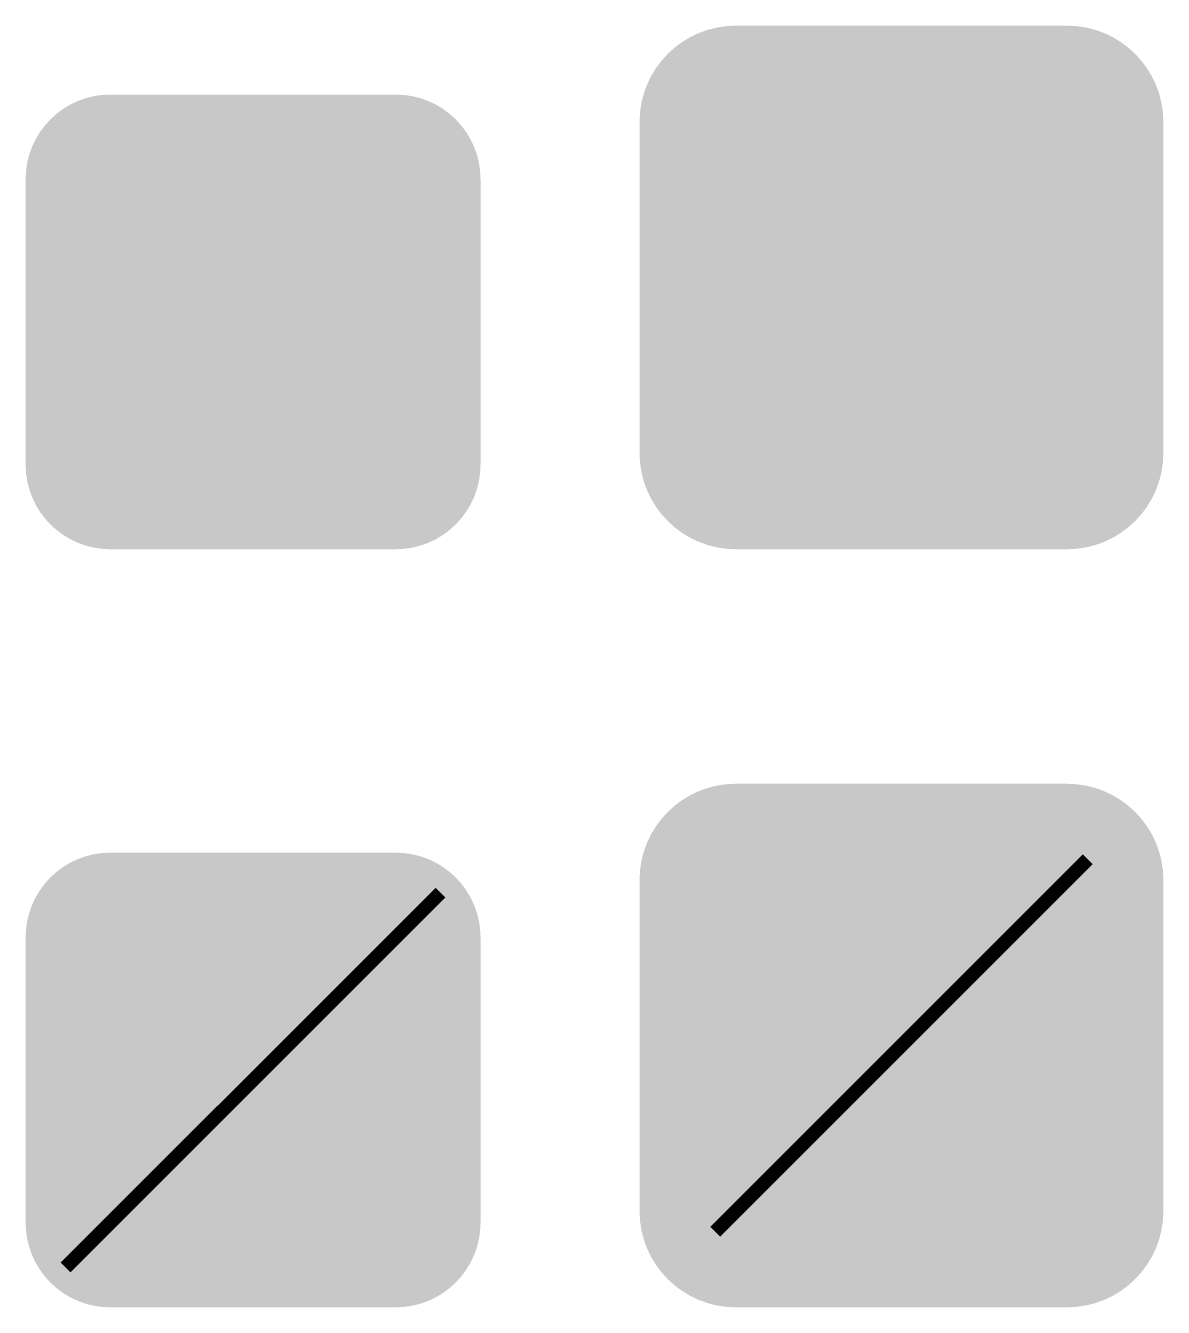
# Model space of a CAD drawing. Header units: millimetres. Extents: x 5277 to 6029, y 2052 to 2709.
# Drawn here: x 5310 to 5326.5, y 2667.63 to 2686.23 of the extents above; entities that cross this region are included whole.
import ezdxf

# ---------------------------------------------------------------- set-up
doc = ezdxf.new("R2010")
doc.units = ezdxf.units.MM
doc.layers.add('Culture', color=7, linetype='CONTINUOUS', true_color=0x000000)
doc.layers.add('Education', color=7, linetype='CONTINUOUS', true_color=0x000000)

# ---------------------------------------------------------------- blocks, each defined once
blk = doc.blocks.new('602010201_рек_мз')
at = {"layer": 'Culture', "linetype": 'Continuous'}
h = blk.add_hatch(color=256, dxfattribs=at)
edge = h.paths.add_edge_path()
edge.add_spline(control_points=[(0, 0), (0, 0.675), (0.55, 1.225), (1.225, 1.225)], knot_values=[-1, -1, -1, -1, 0, 0, 0, 0], degree=3, periodic=0)
edge.add_line((1.225, 1.225), (5.372, 1.225))
edge.add_spline(control_points=[(5.372, 1.225), (6.047, 1.225), (6.598, 0.675), (6.598, 0)], knot_values=[-1, -1, -1, -1, 0, 0, 0, 0], degree=3, periodic=0)
edge.add_line((6.598, 0), (6.598, -4.147))
edge.add_spline(control_points=[(6.598, -4.147), (6.598, -4.822), (6.047, -5.372), (5.372, -5.372)], knot_values=[-1, -1, -1, -1, 0, 0, 0, 0], degree=3, periodic=0)
edge.add_line((5.372, -5.372), (1.225, -5.372))
edge.add_spline(control_points=[(1.225, -5.372), (0.55, -5.372), (0, -4.822), (0, -4.147)], knot_values=[-1, -1, -1, -1, 0, 0, 0, 0], degree=3, periodic=0)
edge.add_line((0, -4.147), (0, 0))
edge = h.paths.add_edge_path(flags=16)
edge.add_spline(control_points=[(0.313, -4.147), (0.313, -4.652), (0.72, -5.059), (1.225, -5.059)], knot_values=[-1, -1, -1, -1, 0, 0, 0, 0], degree=3, periodic=0)
edge.add_line((1.225, -5.059), (5.372, -5.059))
edge.add_spline(control_points=[(5.372, -5.059), (5.878, -5.059), (6.285, -4.652), (6.285, -4.147)], knot_values=[-1, -1, -1, -1, 0, 0, 0, 0], degree=3, periodic=0)
edge.add_line((6.285, -4.147), (6.285, 0))
edge.add_spline(control_points=[(6.285, 0), (6.285, 0.505), (5.878, 0.912), (5.372, 0.912)], knot_values=[-1, -1, -1, -1, 0, 0, 0, 0], degree=3, periodic=0)
edge.add_line((5.372, 0.912), (1.225, 0.912))
edge.add_spline(control_points=[(1.225, 0.912), (0.72, 0.912), (0.313, 0.505), (0.313, 0)], knot_values=[-1, -1, -1, -1, 0, 0, 0, 0], degree=3, periodic=0)
edge.add_line((0.313, 0), (0.313, -4.147))
at = {"layer": 'Culture', "linetype": 'Continuous', "true_color": 0xffff00}
h = blk.add_hatch(color=2, dxfattribs=at)
edge = h.paths.add_edge_path()
edge.add_line((0.313, 0), (0.313, -4.147))
edge.add_spline(control_points=[(0.313, -4.147), (0.313, -4.652), (0.72, -5.059), (1.225, -5.059)], knot_values=[-1, -1, -1, -1, 0, 0, 0, 0], degree=3, periodic=0)
edge.add_line((1.225, -5.059), (5.372, -5.059))
edge.add_spline(control_points=[(5.372, -5.059), (5.878, -5.059), (6.285, -4.652), (6.285, -4.147)], knot_values=[-1, -1, -1, -1, 0, 0, 0, 0], degree=3, periodic=0)
edge.add_line((6.285, -4.147), (6.285, 0))
edge.add_spline(control_points=[(6.285, 0), (6.285, 0.505), (5.878, 0.912), (5.372, 0.912)], knot_values=[-1, -1, -1, -1, 0, 0, 0, 0], degree=3, periodic=0)
edge.add_line((5.372, 0.912), (1.225, 0.912))
edge.add_spline(control_points=[(1.225, 0.912), (0.72, 0.912), (0.313, 0.505), (0.313, 0)], knot_values=[-1, -1, -1, -1, 0, 0, 0, 0], degree=3, periodic=0)
at = {"layer": 'Culture', "linetype": 'Continuous'}
blk.add_hatch(color=256, dxfattribs=at).paths.add_polyline_path([(2.569, -4.515), (2.569, -4.335), (2.922, -4.335), (2.922, -4.319), (2.93, -4.264), (2.938, -4.138), (2.938, -4.067), (2.938, -4.044), (2.938, -4.02), (2.938, -3.903), (2.91, -3.714), (2.883, -3.643), (2.859, -3.573), (2.761, -3.388), (2.686, -3.274), (2.502, -2.98), (2.235, -2.497), (2.152, -2.308), (2.05, -2.073), (1.932, -1.593), (1.917, -1.35), (1.917, -1.342), (1.915, -1.303), (1.913, -1.271), (1.911, -1.24), (1.909, -1.193), (1.909, -1.177), (1.909, -1.161), (1.911, -1.118), (1.913, -1.091), (1.915, -1.063), (1.917, -1.028), (1.917, -1.02), (1.932, -0.871), (2.001, -0.639), (2.054, -0.557), (2.107, -0.474), (2.27, -0.352), (2.38, -0.313), (2.431, -0.294), (2.616, -0.25), (2.749, -0.227), (2.828, -0.211), (2.843, -0.195), (2.859, -0.18), (2.883, -0.121), (2.891, -0.078), (2.891, -0.023), (2.891, 0.009), (2.879, 0.013), (2.781, 0.017), (2.694, 0.017), (2.49, 0.017), (2.49, 0.488), (4.108, 0.488), (4.108, 0.017), (3.904, 0.017), (3.806, 0.013), (3.707, 0.009), (3.707, -0.007), (3.707, -0.023), (3.707, -0.05), (3.707, -0.078), (3.715, -0.121), (3.739, -0.18), (3.754, -0.195), (3.77, -0.211), (3.849, -0.227), (3.959, -0.246), (4.108, -0.278), (4.147, -0.29), (4.226, -0.313), (4.359, -0.38), (4.414, -0.423), (4.532, -0.513), (4.666, -0.812), (4.681, -1.02), (4.681, -1.028), (4.683, -1.063), (4.685, -1.091), (4.687, -1.118), (4.689, -1.161), (4.689, -1.177), (4.689, -1.193), (4.687, -1.24), (4.685, -1.271), (4.683, -1.303), (4.681, -1.342), (4.681, -1.35), (4.666, -1.593), (4.548, -2.073), (4.446, -2.308), (4.363, -2.497), (4.096, -2.98), (3.912, -3.274), (3.837, -3.388), (3.739, -3.573), (3.715, -3.643), (3.688, -3.714), (3.66, -3.903), (3.66, -4.02), (3.66, -4.067), (3.66, -4.138), (3.668, -4.264), (3.676, -4.319), (3.676, -4.335), (4.029, -4.335), (4.029, -4.688), (2.569, -4.688)])
blk = doc.blocks.new('602010201_рек_рз')
at = {"layer": 'Culture', "linetype": 'Continuous'}
h = blk.add_hatch(color=256, dxfattribs=at)
edge = h.paths.add_edge_path()
edge.add_spline(control_points=[(-0.095, -0.169), (-0.095, 0.599), (0.531, 1.225), (1.3, 1.225)], knot_values=[-1, -1, -1, -1, 0, 0, 0, 0], degree=3, periodic=0)
edge.add_line((1.3, 1.225), (6.108, 1.225))
edge.add_spline(control_points=[(6.108, 1.225), (6.877, 1.225), (7.503, 0.599), (7.503, -0.169)], knot_values=[-1, -1, -1, -1, 0, 0, 0, 0], degree=3, periodic=0)
edge.add_line((7.503, -0.169), (7.503, -4.978))
edge.add_spline(control_points=[(7.503, -4.978), (7.503, -5.747), (6.877, -6.372), (6.108, -6.372)], knot_values=[-1, -1, -1, -1, 0, 0, 0, 0], degree=3, periodic=0)
edge.add_line((6.108, -6.372), (1.3, -6.372))
edge.add_spline(control_points=[(1.3, -6.372), (0.531, -6.372), (-0.095, -5.747), (-0.095, -4.978)], knot_values=[-1, -1, -1, -1, 0, 0, 0, 0], degree=3, periodic=0)
edge.add_line((-0.095, -4.978), (-0.095, -0.169))
edge = h.paths.add_edge_path(flags=16)
edge.add_spline(control_points=[(0.218, -4.978), (0.218, -5.577), (0.701, -6.059), (1.3, -6.059)], knot_values=[-1, -1, -1, -1, 0, 0, 0, 0], degree=3, periodic=0)
edge.add_line((1.3, -6.059), (6.108, -6.059))
edge.add_spline(control_points=[(6.108, -6.059), (6.707, -6.059), (7.19, -5.577), (7.19, -4.978)], knot_values=[-1, -1, -1, -1, 0, 0, 0, 0], degree=3, periodic=0)
edge.add_line((7.19, -4.978), (7.19, -0.169))
edge.add_spline(control_points=[(7.19, -0.169), (7.19, 0.43), (6.707, 0.912), (6.108, 0.912)], knot_values=[-1, -1, -1, -1, 0, 0, 0, 0], degree=3, periodic=0)
edge.add_line((6.108, 0.912), (1.3, 0.912))
edge.add_spline(control_points=[(1.3, 0.912), (0.701, 0.912), (0.218, 0.43), (0.218, -0.169)], knot_values=[-1, -1, -1, -1, 0, 0, 0, 0], degree=3, periodic=0)
edge.add_line((0.218, -0.169), (0.218, -4.978))
at = {"layer": 'Culture', "linetype": 'Continuous', "true_color": 0xffff00}
h = blk.add_hatch(color=2, dxfattribs=at)
edge = h.paths.add_edge_path()
edge.add_spline(control_points=[(0.218, -4.978), (0.218, -5.577), (0.701, -6.059), (1.3, -6.059)], knot_values=[-1, -1, -1, -1, 0, 0, 0, 0], degree=3, periodic=0)
edge.add_line((1.3, -6.059), (6.108, -6.059))
edge.add_spline(control_points=[(6.108, -6.059), (6.707, -6.059), (7.19, -5.577), (7.19, -4.978)], knot_values=[-1, -1, -1, -1, 0, 0, 0, 0], degree=3, periodic=0)
edge.add_line((7.19, -4.978), (7.19, -0.169))
edge.add_spline(control_points=[(7.19, -0.169), (7.19, 0.43), (6.707, 0.912), (6.108, 0.912)], knot_values=[-1, -1, -1, -1, 0, 0, 0, 0], degree=3, periodic=0)
edge.add_line((6.108, 0.912), (1.3, 0.912))
edge.add_spline(control_points=[(1.3, 0.912), (0.701, 0.912), (0.218, 0.43), (0.218, -0.169)], knot_values=[-1, -1, -1, -1, 0, 0, 0, 0], degree=3, periodic=0)
edge.add_line((0.218, -0.169), (0.218, -4.978))
at = {"layer": 'Culture', "linetype": 'Continuous'}
h = blk.add_hatch(color=256, dxfattribs=at)
edge = h.paths.add_edge_path()
edge.add_line((0.426, -0.513), (0.426, -4.634))
edge.add_spline(control_points=[(0.426, -4.634), (0.426, -5.305), (0.973, -5.852), (1.644, -5.852)], knot_values=[0, 0, 0, 0, 1, 1, 1, 1], degree=3, periodic=0)
edge.add_line((1.644, -5.852), (5.765, -5.852))
edge.add_spline(control_points=[(5.765, -5.852), (6.435, -5.852), (6.983, -5.305), (6.983, -4.634)], knot_values=[0, 0, 0, 0, 1, 1, 1, 1], degree=3, periodic=0)
edge.add_line((6.983, -4.634), (6.983, -0.513))
edge.add_spline(control_points=[(6.983, -0.513), (6.983, 0.158), (6.435, 0.705), (5.765, 0.705)], knot_values=[0, 0, 0, 0, 1, 1, 1, 1], degree=3, periodic=0)
edge.add_line((5.765, 0.705), (1.644, 0.705))
edge.add_spline(control_points=[(1.644, 0.705), (0.973, 0.705), (0.426, 0.158), (0.426, -0.513)], knot_values=[0, 0, 0, 0, 1, 1, 1, 1], degree=3, periodic=0)
edge = h.paths.add_edge_path(flags=16)
edge.add_spline(control_points=[(0.737, -4.634), (0.737, -5.136), (1.142, -5.541), (1.644, -5.541)], knot_values=[-1, -1, -1, -1, 0, 0, 0, 0], degree=3, periodic=0)
edge.add_line((1.644, -5.541), (5.765, -5.541))
edge.add_spline(control_points=[(5.765, -5.541), (6.267, -5.541), (6.671, -5.136), (6.671, -4.634)], knot_values=[-1, -1, -1, -1, 0, 0, 0, 0], degree=3, periodic=0)
edge.add_line((6.671, -4.634), (6.671, -0.513))
edge.add_spline(control_points=[(6.671, -0.513), (6.671, -0.011), (6.267, 0.394), (5.765, 0.394)], knot_values=[-1, -1, -1, -1, 0, 0, 0, 0], degree=3, periodic=0)
edge.add_line((5.765, 0.394), (1.644, 0.394))
edge.add_spline(control_points=[(1.644, 0.394), (1.142, 0.394), (0.737, -0.011), (0.737, -0.513)], knot_values=[-1, -1, -1, -1, 0, 0, 0, 0], degree=3, periodic=0)
edge.add_line((0.737, -0.513), (0.737, -4.634))
blk.add_hatch(color=256, dxfattribs=at).paths.add_polyline_path([(2.955, -5.028), (2.955, -4.848), (3.309, -4.848), (3.309, -4.832), (3.316, -4.777), (3.324, -4.651), (3.324, -4.58), (3.324, -4.557), (3.324, -4.533), (3.324, -4.416), (3.297, -4.227), (3.269, -4.156), (3.246, -4.086), (3.148, -3.901), (3.073, -3.787), (2.888, -3.493), (2.621, -3.01), (2.539, -2.821), (2.437, -2.586), (2.319, -2.106), (2.303, -1.863), (2.303, -1.855), (2.301, -1.816), (2.299, -1.784), (2.297, -1.753), (2.295, -1.706), (2.295, -1.69), (2.295, -1.674), (2.297, -1.631), (2.299, -1.604), (2.301, -1.576), (2.303, -1.541), (2.303, -1.533), (2.319, -1.384), (2.388, -1.152), (2.441, -1.07), (2.494, -0.987), (2.657, -0.865), (2.767, -0.826), (2.818, -0.807), (3.002, -0.763), (3.136, -0.74), (3.214, -0.724), (3.23, -0.708), (3.246, -0.693), (3.269, -0.634), (3.277, -0.591), (3.277, -0.536), (3.277, -0.504), (3.265, -0.5), (3.167, -0.496), (3.081, -0.496), (2.877, -0.496), (2.877, -0.025), (4.495, -0.025), (4.495, -0.496), (4.29, -0.496), (4.192, -0.5), (4.094, -0.504), (4.094, -0.52), (4.094, -0.536), (4.094, -0.563), (4.094, -0.591), (4.102, -0.634), (4.125, -0.693), (4.141, -0.708), (4.157, -0.724), (4.235, -0.74), (4.345, -0.759), (4.495, -0.791), (4.534, -0.803), (4.612, -0.826), (4.746, -0.893), (4.801, -0.936), (4.919, -1.026), (5.052, -1.325), (5.068, -1.533), (5.068, -1.541), (5.07, -1.576), (5.072, -1.604), (5.074, -1.631), (5.076, -1.674), (5.076, -1.69), (5.076, -1.706), (5.074, -1.753), (5.072, -1.784), (5.07, -1.816), (5.068, -1.855), (5.068, -1.863), (5.052, -2.106), (4.934, -2.586), (4.832, -2.821), (4.75, -3.01), (4.483, -3.493), (4.298, -3.787), (4.224, -3.901), (4.125, -4.086), (4.102, -4.156), (4.074, -4.227), (4.047, -4.416), (4.047, -4.533), (4.047, -4.58), (4.047, -4.651), (4.055, -4.777), (4.063, -4.832), (4.063, -4.848), (4.416, -4.848), (4.416, -5.201), (2.955, -5.201)])
blk = doc.blocks.new('602010201_ликв_мз')
at = {"layer": 'Culture', "linetype": 'Continuous'}
h = blk.add_hatch(color=256, dxfattribs=at)
edge = h.paths.add_edge_path()
edge.add_spline(control_points=[(0, 0), (0, 0.675), (0.55, 1.225), (1.225, 1.225)], knot_values=[-1, -1, -1, -1, 0, 0, 0, 0], degree=3, periodic=0)
edge.add_line((1.225, 1.225), (5.372, 1.225))
edge.add_spline(control_points=[(5.372, 1.225), (6.047, 1.225), (6.598, 0.675), (6.598, 0)], knot_values=[-1, -1, -1, -1, 0, 0, 0, 0], degree=3, periodic=0)
edge.add_line((6.598, 0), (6.598, -4.147))
edge.add_spline(control_points=[(6.598, -4.147), (6.598, -4.822), (6.047, -5.372), (5.372, -5.372)], knot_values=[-1, -1, -1, -1, 0, 0, 0, 0], degree=3, periodic=0)
edge.add_line((5.372, -5.372), (1.225, -5.372))
edge.add_spline(control_points=[(1.225, -5.372), (0.55, -5.372), (0, -4.822), (0, -4.147)], knot_values=[-1, -1, -1, -1, 0, 0, 0, 0], degree=3, periodic=0)
edge.add_line((0, -4.147), (0, 0))
edge = h.paths.add_edge_path(flags=16)
edge.add_spline(control_points=[(0.313, -4.147), (0.313, -4.652), (0.72, -5.059), (1.225, -5.059)], knot_values=[-1, -1, -1, -1, 0, 0, 0, 0], degree=3, periodic=0)
edge.add_line((1.225, -5.059), (5.372, -5.059))
edge.add_spline(control_points=[(5.372, -5.059), (5.878, -5.059), (6.285, -4.652), (6.285, -4.147)], knot_values=[-1, -1, -1, -1, 0, 0, 0, 0], degree=3, periodic=0)
edge.add_line((6.285, -4.147), (6.285, 0))
edge.add_spline(control_points=[(6.285, 0), (6.285, 0.505), (5.878, 0.912), (5.372, 0.912)], knot_values=[-1, -1, -1, -1, 0, 0, 0, 0], degree=3, periodic=0)
edge.add_line((5.372, 0.912), (1.225, 0.912))
edge.add_spline(control_points=[(1.225, 0.912), (0.72, 0.912), (0.313, 0.505), (0.313, 0)], knot_values=[-1, -1, -1, -1, 0, 0, 0, 0], degree=3, periodic=0)
edge.add_line((0.313, 0), (0.313, -4.147))
at = {"layer": 'Culture', "linetype": 'Continuous', "true_color": 0xffffff}
h = blk.add_hatch(color=7, dxfattribs=at)
edge = h.paths.add_edge_path()
edge.add_line((0.313, 0), (0.313, -4.147))
edge.add_spline(control_points=[(0.313, -4.147), (0.313, -4.652), (0.72, -5.059), (1.225, -5.059)], knot_values=[-1, -1, -1, -1, 0, 0, 0, 0], degree=3, periodic=0)
edge.add_line((1.225, -5.059), (5.372, -5.059))
edge.add_spline(control_points=[(5.372, -5.059), (5.878, -5.059), (6.285, -4.652), (6.285, -4.147)], knot_values=[-1, -1, -1, -1, 0, 0, 0, 0], degree=3, periodic=0)
edge.add_line((6.285, -4.147), (6.285, 0))
edge.add_spline(control_points=[(6.285, 0), (6.285, 0.505), (5.878, 0.912), (5.372, 0.912)], knot_values=[-1, -1, -1, -1, 0, 0, 0, 0], degree=3, periodic=0)
edge.add_line((5.372, 0.912), (1.225, 0.912))
edge.add_spline(control_points=[(1.225, 0.912), (0.72, 0.912), (0.313, 0.505), (0.313, 0)], knot_values=[-1, -1, -1, -1, 0, 0, 0, 0], degree=3, periodic=0)
at = {"layer": 'Culture', "linetype": 'Continuous'}
blk.add_hatch(color=256, dxfattribs=at).paths.add_polyline_path([(2.569, -4.515), (2.569, -4.335), (2.922, -4.335), (2.922, -4.319), (2.93, -4.264), (2.938, -4.138), (2.938, -4.067), (2.938, -4.044), (2.938, -4.02), (2.938, -3.903), (2.91, -3.714), (2.883, -3.643), (2.859, -3.573), (2.761, -3.388), (2.686, -3.274), (2.502, -2.98), (2.235, -2.497), (2.152, -2.308), (2.05, -2.073), (1.932, -1.593), (1.917, -1.35), (1.917, -1.342), (1.915, -1.303), (1.913, -1.271), (1.911, -1.24), (1.909, -1.193), (1.909, -1.177), (1.909, -1.161), (1.911, -1.118), (1.913, -1.091), (1.915, -1.063), (1.917, -1.028), (1.917, -1.02), (1.932, -0.871), (2.001, -0.639), (2.054, -0.557), (2.107, -0.474), (2.27, -0.352), (2.38, -0.313), (2.431, -0.294), (2.616, -0.25), (2.749, -0.227), (2.828, -0.211), (2.843, -0.195), (2.859, -0.18), (2.883, -0.121), (2.891, -0.078), (2.891, -0.023), (2.891, 0.009), (2.879, 0.013), (2.781, 0.017), (2.694, 0.017), (2.49, 0.017), (2.49, 0.488), (4.108, 0.488), (4.108, 0.017), (3.904, 0.017), (3.806, 0.013), (3.707, 0.009), (3.707, -0.007), (3.707, -0.023), (3.707, -0.05), (3.707, -0.078), (3.715, -0.121), (3.739, -0.18), (3.754, -0.195), (3.77, -0.211), (3.849, -0.227), (3.959, -0.246), (4.108, -0.278), (4.147, -0.29), (4.226, -0.313), (4.359, -0.38), (4.414, -0.423), (4.532, -0.513), (4.666, -0.812), (4.681, -1.02), (4.681, -1.028), (4.683, -1.063), (4.685, -1.091), (4.687, -1.118), (4.689, -1.161), (4.689, -1.177), (4.689, -1.193), (4.687, -1.24), (4.685, -1.271), (4.683, -1.303), (4.681, -1.342), (4.681, -1.35), (4.666, -1.593), (4.548, -2.073), (4.446, -2.308), (4.363, -2.497), (4.096, -2.98), (3.912, -3.274), (3.837, -3.388), (3.739, -3.573), (3.715, -3.643), (3.688, -3.714), (3.66, -3.903), (3.66, -4.02), (3.66, -4.067), (3.66, -4.138), (3.668, -4.264), (3.676, -4.319), (3.676, -4.335), (4.029, -4.335), (4.029, -4.688), (2.569, -4.688)])
at = {"layer": 'Culture', "color": 1, "linetype": 'Continuous', "true_color": 0xff0000, "const_width": 0.2}
blk.add_lwpolyline([(0.58, -4.793), (6.018, 0.646)], dxfattribs=at)
blk = doc.blocks.new('602010201_ликв_рз')
at = {"layer": 'Culture', "linetype": 'Continuous'}
blk.add_hatch(color=256, dxfattribs=at).paths.add_polyline_path([(2.955, -5.028), (2.955, -4.848), (3.309, -4.848), (3.309, -4.832), (3.316, -4.777), (3.324, -4.651), (3.324, -4.58), (3.324, -4.557), (3.324, -4.533), (3.324, -4.416), (3.297, -4.227), (3.269, -4.156), (3.246, -4.086), (3.148, -3.901), (3.073, -3.787), (2.888, -3.493), (2.621, -3.01), (2.539, -2.821), (2.437, -2.586), (2.319, -2.106), (2.303, -1.863), (2.303, -1.855), (2.301, -1.816), (2.299, -1.784), (2.297, -1.753), (2.295, -1.706), (2.295, -1.69), (2.295, -1.674), (2.297, -1.631), (2.299, -1.604), (2.301, -1.576), (2.303, -1.541), (2.303, -1.533), (2.319, -1.384), (2.388, -1.152), (2.441, -1.07), (2.494, -0.987), (2.657, -0.865), (2.767, -0.826), (2.818, -0.807), (3.002, -0.763), (3.136, -0.74), (3.214, -0.724), (3.23, -0.708), (3.246, -0.693), (3.269, -0.634), (3.277, -0.591), (3.277, -0.536), (3.277, -0.504), (3.265, -0.5), (3.167, -0.496), (3.081, -0.496), (2.877, -0.496), (2.877, -0.025), (4.495, -0.025), (4.495, -0.496), (4.29, -0.496), (4.192, -0.5), (4.094, -0.504), (4.094, -0.52), (4.094, -0.536), (4.094, -0.563), (4.094, -0.591), (4.102, -0.634), (4.125, -0.693), (4.141, -0.708), (4.157, -0.724), (4.235, -0.74), (4.345, -0.759), (4.495, -0.791), (4.534, -0.803), (4.612, -0.826), (4.746, -0.893), (4.801, -0.936), (4.919, -1.026), (5.052, -1.325), (5.068, -1.533), (5.068, -1.541), (5.07, -1.576), (5.072, -1.604), (5.074, -1.631), (5.076, -1.674), (5.076, -1.69), (5.076, -1.706), (5.074, -1.753), (5.072, -1.784), (5.07, -1.816), (5.068, -1.855), (5.068, -1.863), (5.052, -2.106), (4.934, -2.586), (4.832, -2.821), (4.75, -3.01), (4.483, -3.493), (4.298, -3.787), (4.224, -3.901), (4.125, -4.086), (4.102, -4.156), (4.074, -4.227), (4.047, -4.416), (4.047, -4.533), (4.047, -4.58), (4.047, -4.651), (4.055, -4.777), (4.063, -4.832), (4.063, -4.848), (4.416, -4.848), (4.416, -5.201), (2.955, -5.201)])
at = {"layer": 'Education', "linetype": 'Continuous'}
h = blk.add_hatch(color=256, dxfattribs=at)
edge = h.paths.add_edge_path()
edge.add_spline(control_points=[(-0.095, -0.169), (-0.095, 0.599), (0.531, 1.225), (1.3, 1.225)], knot_values=[-1, -1, -1, -1, 0, 0, 0, 0], degree=3, periodic=0)
edge.add_line((1.3, 1.225), (6.108, 1.225))
edge.add_spline(control_points=[(6.108, 1.225), (6.877, 1.225), (7.503, 0.599), (7.503, -0.169)], knot_values=[-1, -1, -1, -1, 0, 0, 0, 0], degree=3, periodic=0)
edge.add_line((7.503, -0.169), (7.503, -4.978))
edge.add_spline(control_points=[(7.503, -4.978), (7.503, -5.747), (6.877, -6.372), (6.108, -6.372)], knot_values=[-1, -1, -1, -1, 0, 0, 0, 0], degree=3, periodic=0)
edge.add_line((6.108, -6.372), (1.3, -6.372))
edge.add_spline(control_points=[(1.3, -6.372), (0.531, -6.372), (-0.095, -5.747), (-0.095, -4.978)], knot_values=[-1, -1, -1, -1, 0, 0, 0, 0], degree=3, periodic=0)
edge.add_line((-0.095, -4.978), (-0.095, -0.169))
edge = h.paths.add_edge_path(flags=16)
edge.add_spline(control_points=[(0.218, -4.978), (0.218, -5.577), (0.701, -6.059), (1.3, -6.059)], knot_values=[-1, -1, -1, -1, 0, 0, 0, 0], degree=3, periodic=0)
edge.add_line((1.3, -6.059), (6.108, -6.059))
edge.add_spline(control_points=[(6.108, -6.059), (6.707, -6.059), (7.19, -5.577), (7.19, -4.978)], knot_values=[-1, -1, -1, -1, 0, 0, 0, 0], degree=3, periodic=0)
edge.add_line((7.19, -4.978), (7.19, -0.169))
edge.add_spline(control_points=[(7.19, -0.169), (7.19, 0.43), (6.707, 0.912), (6.108, 0.912)], knot_values=[-1, -1, -1, -1, 0, 0, 0, 0], degree=3, periodic=0)
edge.add_line((6.108, 0.912), (1.3, 0.912))
edge.add_spline(control_points=[(1.3, 0.912), (0.701, 0.912), (0.218, 0.43), (0.218, -0.169)], knot_values=[-1, -1, -1, -1, 0, 0, 0, 0], degree=3, periodic=0)
edge.add_line((0.218, -0.169), (0.218, -4.978))
at = {"layer": 'Education', "linetype": 'Continuous', "true_color": 0xffffff}
h = blk.add_hatch(color=7, dxfattribs=at)
edge = h.paths.add_edge_path()
edge.add_spline(control_points=[(0.218, -4.978), (0.218, -5.577), (0.701, -6.059), (1.3, -6.059)], knot_values=[-1, -1, -1, -1, 0, 0, 0, 0], degree=3, periodic=0)
edge.add_line((1.3, -6.059), (6.108, -6.059))
edge.add_spline(control_points=[(6.108, -6.059), (6.707, -6.059), (7.19, -5.577), (7.19, -4.978)], knot_values=[-1, -1, -1, -1, 0, 0, 0, 0], degree=3, periodic=0)
edge.add_line((7.19, -4.978), (7.19, -0.169))
edge.add_spline(control_points=[(7.19, -0.169), (7.19, 0.43), (6.707, 0.912), (6.108, 0.912)], knot_values=[-1, -1, -1, -1, 0, 0, 0, 0], degree=3, periodic=0)
edge.add_line((6.108, 0.912), (1.3, 0.912))
edge.add_spline(control_points=[(1.3, 0.912), (0.701, 0.912), (0.218, 0.43), (0.218, -0.169)], knot_values=[-1, -1, -1, -1, 0, 0, 0, 0], degree=3, periodic=0)
edge.add_line((0.218, -0.169), (0.218, -4.978))
at = {"layer": 'Education', "linetype": 'Continuous'}
h = blk.add_hatch(color=256, dxfattribs=at)
edge = h.paths.add_edge_path()
edge.add_line((0.426, -0.513), (0.426, -4.634))
edge.add_spline(control_points=[(0.426, -4.634), (0.426, -5.305), (0.973, -5.852), (1.644, -5.852)], knot_values=[0, 0, 0, 0, 1, 1, 1, 1], degree=3, periodic=0)
edge.add_line((1.644, -5.852), (5.765, -5.852))
edge.add_spline(control_points=[(5.765, -5.852), (6.435, -5.852), (6.983, -5.305), (6.983, -4.634)], knot_values=[0, 0, 0, 0, 1, 1, 1, 1], degree=3, periodic=0)
edge.add_line((6.983, -4.634), (6.983, -0.513))
edge.add_spline(control_points=[(6.983, -0.513), (6.983, 0.158), (6.435, 0.705), (5.765, 0.705)], knot_values=[0, 0, 0, 0, 1, 1, 1, 1], degree=3, periodic=0)
edge.add_line((5.765, 0.705), (1.644, 0.705))
edge.add_spline(control_points=[(1.644, 0.705), (0.973, 0.705), (0.426, 0.158), (0.426, -0.513)], knot_values=[0, 0, 0, 0, 1, 1, 1, 1], degree=3, periodic=0)
edge = h.paths.add_edge_path(flags=16)
edge.add_spline(control_points=[(0.737, -4.634), (0.737, -5.136), (1.142, -5.541), (1.644, -5.541)], knot_values=[-1, -1, -1, -1, 0, 0, 0, 0], degree=3, periodic=0)
edge.add_line((1.644, -5.541), (5.765, -5.541))
edge.add_spline(control_points=[(5.765, -5.541), (6.267, -5.541), (6.671, -5.136), (6.671, -4.634)], knot_values=[-1, -1, -1, -1, 0, 0, 0, 0], degree=3, periodic=0)
edge.add_line((6.671, -4.634), (6.671, -0.513))
edge.add_spline(control_points=[(6.671, -0.513), (6.671, -0.011), (6.267, 0.394), (5.765, 0.394)], knot_values=[-1, -1, -1, -1, 0, 0, 0, 0], degree=3, periodic=0)
edge.add_line((5.765, 0.394), (1.644, 0.394))
edge.add_spline(control_points=[(1.644, 0.394), (1.142, 0.394), (0.737, -0.011), (0.737, -0.513)], knot_values=[-1, -1, -1, -1, 0, 0, 0, 0], degree=3, periodic=0)
edge.add_line((0.737, -0.513), (0.737, -4.634))
at = {"layer": 'Education', "color": 1, "linetype": 'Continuous', "true_color": 0xff0000, "const_width": 0.2}
blk.add_lwpolyline([(1.002, -5.276), (6.406, 0.129)], dxfattribs=at)

msp = doc.modelspace()

# ---------------------------------------------------------------- block references
at = {"layer": 'Culture', "linetype": 'Continuous'}
for name, p in [('602010201_рек_рз', (5319, 2685)), ('602010201_рек_мз', (5310, 2684)), ('602010201_ликв_рз', (5319, 2674)), ('602010201_ликв_мз', (5310, 2673))]:
    msp.add_blockref(name, p, dxfattribs=at)

doc.saveas('drawing.dxf')
